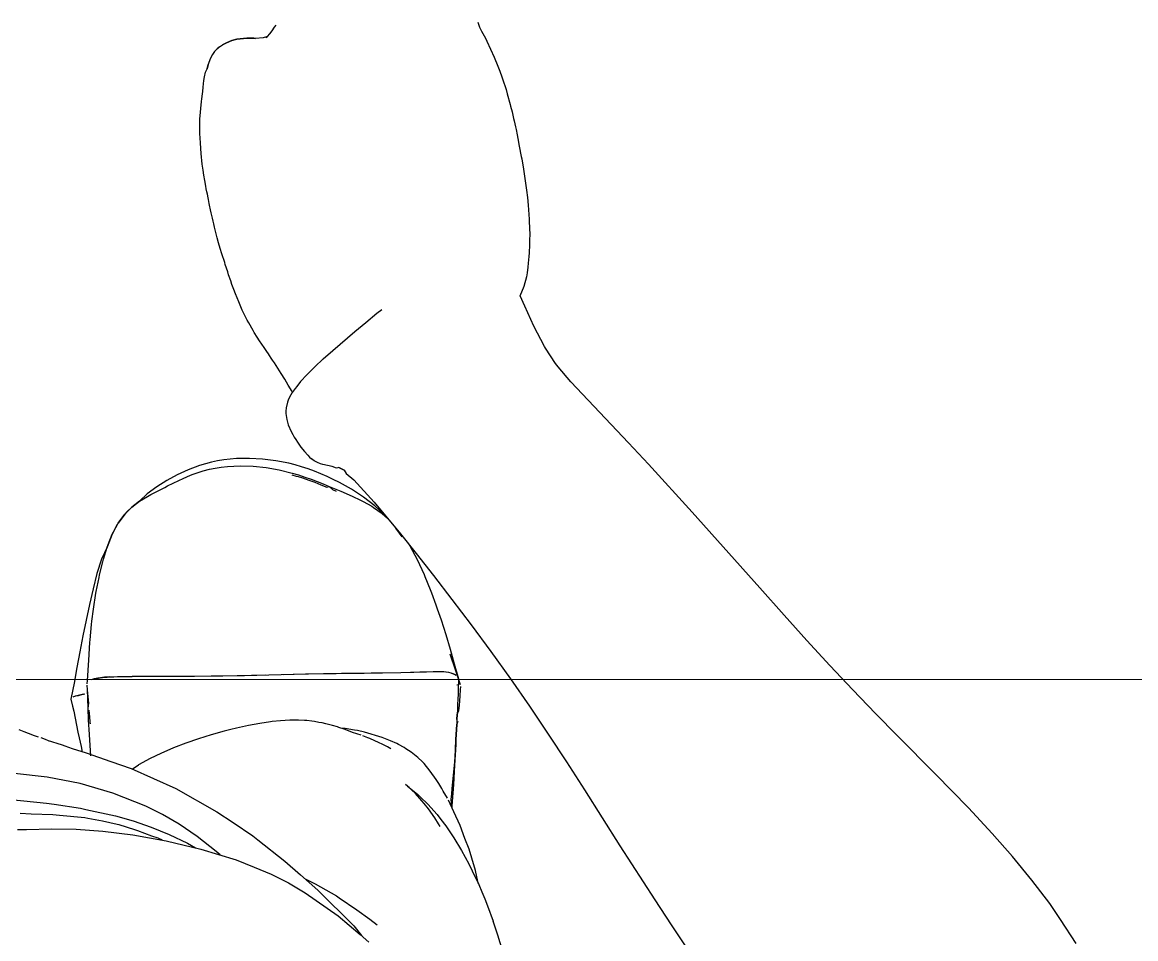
# Model space of a CAD drawing. Header units: millimetres. Extents: x -187347 to 135007, y -6415 to 292048.
# Drawn here: x -38613.4 to -38262.1, y 7973.3 to 8262.3 of the extents above; entities that cross this region are included whole.
import ezdxf

# ---------------------------------------------------------------- set-up
doc = ezdxf.new("R2010")
doc.units = ezdxf.units.MM
doc.header["$LTSCALE"] = 100
doc.linetypes.add('Z_LINE-CNTR', pattern=[17, 12, -2, 1, -2])
doc.layers.get('0').update_dxf_attribs({"lineweight": 18})
doc.layers.add('Layout Cabinplant', color=30, linetype='Continuous')
doc.layers.add('S-GRID', color=7, linetype='Continuous', lineweight=5)

# ---------------------------------------------------------------- blocks, each defined once
blk = doc.blocks.new('CP_Giblet area_New')
at = {"color": 0, "linetype": 'Continuous'}
for p, q in [((-2767.88, 674.58), (-2772.69, 681.8)), ((-2714.67, 682.73), (-2713.24, 677.89)), ((-2895.68, 680.43), (-2890.76, 672.9)), ((-2669.82, 677.65), (-2672.51, 680.01)), ((-2762.71, 666.7), (-2767.88, 674.58)), ((-2713.24, 677.89), (-2711.76, 673.42)), ((-2672.79, 672.8), (-2675.1, 674.55)), ((-2667.81, 674.95), (-2670.16, 677.95)), ((-2662.82, 671.73), (-2669.82, 677.65)), ((-2656.44, 663.64), (-2667.81, 674.95)), ((-2890.76, 672.9), (-2887.35, 667.83)), ((-2709.96, 668.64), (-2711.76, 673.42)), ((-2668.77, 669.83), (-2672.79, 672.8)), ((-2652.45, 664.46), (-2662.82, 671.73)), ((-2887.35, 667.83), (-2881.66, 660.49)), ((-2709.07, 666.38), (-2709.96, 668.64)), ((-2663.17, 666.07), (-2668.77, 669.83)), ((-2751.75, 649.67), (-2762.71, 666.7)), ((-2708.15, 664.14), (-2709.07, 666.38)), ((-2707.19, 661.91), (-2708.15, 664.14)), ((-2662.26, 665.49), (-2663.17, 666.07)), ((-2655.54, 661.67), (-2662.26, 665.49)), ((-2647.12, 661.36), (-2652.45, 664.46)), ((-2881.66, 660.49), (-2875.55, 653.03)), ((-2705.14, 657.53), (-2707.19, 661.91)), ((-2707.04, 661.6), (-2706.9, 660.93)), ((-2706.9, 660.93), (-2706.15, 657.5)), ((-2650.99, 658.8), (-2656.44, 663.64)), ((-2652.66, 660.21), (-2655.54, 661.67)), ((-2641.73, 658.62), (-2647.12, 661.36)), ((-2706.15, 657.5), (-2705.05, 653.54)), ((-2704.05, 655.38), (-2705.14, 657.53)), ((-2646.04, 654.52), (-2650.99, 658.8)), ((-2636.36, 656.4), (-2641.73, 658.62)), ((-2705.05, 653.54), (-2704.16, 650.78)), ((-2701.78, 651.2), (-2704.05, 655.38)), ((-2637.44, 647.74), (-2646.04, 654.52)), ((-2630.68, 654.13), (-2636.36, 656.4)), ((-2619.48, 650.71), (-2630.68, 654.13)), ((-2875.55, 653.03), (-2869.21, 645.76)), ((-2704.16, 650.78), (-2702.83, 647.36)), ((-2699.37, 647.19), (-2701.78, 651.2)), ((-2625.58, 652.57), (-2624.34, 651.45)), ((-2624.34, 651.45), (-2618.34, 646.7)), ((-2608.57, 648.12), (-2619.48, 650.71)), ((-2615.35, 648.89), (-2617.81, 650.31)), ((-2740.54, 632.03), (-2751.75, 649.67)), ((-2702.83, 647.36), (-2701.29, 643.22)), ((-2696.83, 643.4), (-2699.37, 647.19)), ((-2635.89, 646.56), (-2637.44, 647.74)), ((-2629.67, 642.32), (-2635.89, 646.56)), ((-2618.34, 646.7), (-2612.72, 642.87)), ((-2609.5, 646.07), (-2615.35, 648.89)), ((-2598.03, 646.24), (-2608.57, 648.12)), ((-2607.41, 647.91), (-2606.06, 647.31)), ((-2606.06, 647.31), (-2604.06, 646.64)), ((-2604.06, 646.64), (-2599.64, 644.92)), ((-2869.21, 645.76), (-2861.7, 637.7)), ((-2701.29, 643.22), (-2699.28, 638.96)), ((-2695.26, 641.33), (-2696.83, 643.4)), ((-2695.01, 643.57), (-2694.46, 642.72)), ((-2603.82, 643.76), (-2609.5, 646.07)), ((-2598.2, 641.83), (-2603.82, 643.76)), ((-2599.64, 644.92), (-2598.64, 644.64)), ((-2598.64, 644.64), (-2593.72, 643.06)), ((-2588.55, 645.05), (-2598.03, 646.24)), ((-2593.72, 643.06), (-2593.07, 642.94)), ((-2593.07, 642.94), (-2588.43, 641.92)), ((-2580.2, 644.47), (-2588.55, 645.05)), ((-2572.36, 644.34), (-2580.2, 644.47)), ((-2564.46, 644.49), (-2572.36, 644.34)), ((-2561.71, 644.58), (-2564.46, 644.49)), ((-2694.08, 639.83), (-2695.26, 641.33)), ((-2694.46, 642.72), (-2693.29, 640.83)), ((-2691.08, 636.51), (-2694.08, 639.83)), ((-2693.29, 640.83), (-2691.29, 638)), ((-2624.54, 638.92), (-2629.67, 642.32)), ((-2612.72, 642.87), (-2607.36, 639.77)), ((-2607.36, 639.77), (-2602.14, 637.22)), ((-2592.6, 640.22), (-2598.2, 641.83)), ((-2583.22, 638.17), (-2592.6, 640.22)), ((-2588.43, 641.92), (-2583.85, 641.01)), ((-2583.85, 641.01), (-2582.92, 640.81)), ((-2582.92, 640.81), (-2574.9, 640.09)), ((-2574.9, 640.09), (-2572.77, 639.88)), ((-2572.77, 639.88), (-2565.95, 639.65)), ((-2565.95, 639.65), (-2562.5, 639.49)), ((-2861.7, 637.7), (-2851.33, 627.1)), ((-2699.28, 638.96), (-2697.62, 635.25)), ((-2699.2, 630.37), (-2698.73, 637.09)), ((-2698.73, 637.09), (-2698.69, 637.6)), ((-2698.73, 637.09), (-2698.47, 635.02)), ((-2691.29, 638), (-2689.94, 636.32)), ((-2688.72, 634.22), (-2691.08, 636.51)), ((-2689.94, 636.32), (-2689.26, 635.44)), ((-2611.6, 631.64), (-2624.54, 638.92)), ((-2602.14, 637.22), (-2591.79, 633.12)), ((-2581.53, 637.79), (-2583.22, 638.17)), ((-2573.28, 636.58), (-2581.53, 637.79)), ((-2570.78, 636.18), (-2573.28, 636.58)), ((-2563.63, 635.48), (-2570.78, 636.18)), ((-2698.66, 633.3), (-2698.83, 631.56)), ((-2698.47, 635.02), (-2698.66, 633.3)), ((-2697.33, 634.67), (-2696.01, 632.39)), ((-2696.01, 632.39), (-2695.55, 631.56)), ((-2689.26, 635.44), (-2687.21, 633.17)), ((-2687.84, 633.41), (-2688.72, 634.22)), ((-2685.27, 631.3), (-2687.84, 633.41)), ((-2687.21, 633.17), (-2685.99, 632.03)), ((-2591.79, 633.12), (-2581.41, 630.07)), ((-2560.54, 635.15), (-2563.63, 635.48)), ((-2734.88, 623.22), (-2740.54, 632.03)), ((-2698.83, 631.56), (-2699.64, 623.15)), ((-2699.58, 624.24), (-2699.2, 630.37)), ((-2695.55, 631.56), (-2694.59, 630.05)), ((-2694.59, 630.05), (-2693.76, 628.71)), ((-2684.7, 630.83), (-2685.27, 631.3)), ((-2685.27, 631.3), (-2684.7, 630.83)), ((-2684.7, 630.83), (-2684.05, 630.31)), ((-2597.54, 625.34), (-2611.6, 631.64)), ((-2581.41, 630.07), (-2571.04, 628.01)), ((-2851.33, 627.1), (-2839.28, 614.98)), ((-2693.76, 628.71), (-2691.91, 626.1)), ((-2691.91, 626.1), (-2690, 623.76)), ((-2597.83, 625.47), (-2599.85, 624.16)), ((-2591.12, 623.05), (-2597.54, 625.34)), ((-2571.04, 628.01), (-2560.73, 626.9)), ((-2729.1, 614.42), (-2734.88, 623.22)), ((-2699.64, 623.15), (-2699.78, 621.49)), ((-2699.76, 620.99), (-2699.58, 624.24)), ((-2690, 623.76), (-2689.43, 623.17)), ((-2689.43, 623.17), (-2688.02, 621.83)), ((-2688.02, 621.83), (-2685.92, 620.17)), ((-2606.88, 620.56), (-2603.5, 622.18)), ((-2603.5, 622.18), (-2599.85, 624.16)), ((-2583.3, 620.35), (-2591.12, 623.05)), ((-2699.85, 619.38), (-2700.01, 616.17)), ((-2699.93, 617.77), (-2699.85, 619.38)), ((-2699.78, 621.49), (-2699.85, 619.38)), ((-2699.85, 619.38), (-2699.76, 620.99)), ((-2685.92, 620.17), (-2684.23, 619.07)), ((-2684.23, 619.07), (-2683.68, 618.71)), ((-2683.68, 618.71), (-2681.91, 617.76)), ((-2679.48, 619.08), (-2678.42, 618.45)), ((-2678.42, 618.45), (-2676.88, 617.73)), ((-2614.76, 617.33), (-2610.93, 618.81)), ((-2610.93, 618.81), (-2606.88, 620.56)), ((-2584.79, 621.31), (-2584.55, 618.01)), ((-2578.87, 619.02), (-2583.3, 620.35)), ((-2581.71, 618.32), (-2582.11, 620.16)), ((-2581.13, 615.64), (-2581.71, 618.32)), ((-2576.62, 618.18), (-2578.87, 619.02)), ((-2839.28, 614.98), (-2832.35, 607.93)), ((-2700.01, 616.17), (-2700.09, 614.58)), ((-2700.09, 614.58), (-2700.01, 616.17)), ((-2700.01, 616.17), (-2699.93, 617.77)), ((-2681.91, 617.76), (-2681.3, 617.43)), ((-2681.3, 617.43), (-2679.4, 616.57)), ((-2679.4, 616.57), (-2678.8, 616.31)), ((-2678.8, 616.31), (-2676.7, 615.52)), ((-2676.88, 617.73), (-2675.6, 617.07)), ((-2676.7, 615.52), (-2671.11, 613.85)), ((-2675.6, 617.07), (-2674.42, 616.59)), ((-2674.42, 616.59), (-2672.82, 615.85)), ((-2672.82, 615.85), (-2672.2, 615.63)), ((-2672.2, 615.63), (-2670.63, 614.97)), ((-2622.77, 614.7), (-2618.73, 615.96)), ((-2618.73, 615.96), (-2614.76, 617.33)), ((-2584.55, 618.01), (-2584.34, 614.62)), ((-2580.75, 613.79), (-2581.13, 615.64)), ((-2575.72, 617.87), (-2576.62, 618.18)), ((-2571.04, 616.34), (-2575.72, 617.87)), ((-2571.04, 616.34), (-2571.57, 616.53)), ((-2571.04, 616.34), (-2569.08, 615.67)), ((-2568.26, 615.38), (-2567.02, 614.96)), ((-2567.02, 614.96), (-2565.09, 614.25)), ((-2723.23, 605.67), (-2729.1, 614.42)), ((-2700.23, 611.4), (-2700.7, 610.36)), ((-2700.31, 609.81), (-2700.23, 611.4)), ((-2700.16, 612.98), (-2700.23, 611.4)), ((-2700.23, 611.4), (-2700.16, 612.98)), ((-2700.09, 614.58), (-2700.16, 612.98)), ((-2700.16, 612.98), (-2700.09, 614.58)), ((-2671.11, 613.85), (-2668.94, 613.36)), ((-2670.12, 614.79), (-2667.36, 613.96)), ((-2668.94, 613.36), (-2667.97, 613.17)), ((-2667.97, 613.17), (-2665.03, 612.71)), ((-2667.36, 613.96), (-2665.02, 612.94)), ((-2665.03, 612.71), (-2663.7, 612.55)), ((-2665.02, 612.94), (-2663.1, 612.38)), ((-2663.1, 612.38), (-2662.58, 612.18)), ((-2662.58, 612.18), (-2661.06, 611.78)), ((-2661.06, 611.78), (-2660.18, 611.49)), ((-2660.18, 611.49), (-2658.94, 611.22)), ((-2638.14, 611.07), (-2634.55, 611.73)), ((-2634.55, 611.73), (-2630.78, 612.55)), ((-2630.78, 612.55), (-2628.94, 613.01)), ((-2628.94, 613.01), (-2626.83, 613.55)), ((-2626.83, 613.55), (-2622.77, 614.7)), ((-2584.34, 614.62), (-2584.1, 609.95)), ((-2580.3, 611.6), (-2580.75, 613.79)), ((-2579.84, 609.41), (-2580.3, 611.6)), ((-2565.09, 614.25), (-2563.81, 613.72)), ((-2563.81, 613.72), (-2562.15, 613.09)), ((-2832.35, 607.93), (-2825.2, 600.52)), ((-2700.38, 608.23), (-2700.95, 607.05)), ((-2700.45, 606.65), (-2700.38, 608.23)), ((-2700.31, 609.81), (-2700.38, 608.23)), ((-2700.38, 608.23), (-2700.31, 609.81)), ((-2658.94, 611.22), (-2657.8, 610.92)), ((-2657.8, 610.92), (-2656.75, 610.75)), ((-2656.75, 610.75), (-2655.4, 610.49)), ((-2655.4, 610.49), (-2654.5, 610.39)), ((-2654.5, 610.39), (-2652.93, 610.19)), ((-2652.93, 610.19), (-2652.17, 610.16)), ((-2652.17, 610.16), (-2650.35, 610.05)), ((-2650.35, 610.05), (-2649.74, 610.06)), ((-2649.74, 610.06), (-2647.62, 610.06)), ((-2647.62, 610.06), (-2644.69, 610.22)), ((-2644.69, 610.22), (-2642.05, 610.49)), ((-2642.05, 610.49), (-2641.53, 610.55)), ((-2641.53, 610.55), (-2638.14, 611.07)), ((-2584.68, 611.18), (-2584.61, 610.54)), ((-2584.61, 610.54), (-2584.49, 609.02)), ((-2584.49, 609.02), (-2584.31, 606.86)), ((-2584.1, 609.95), (-2583.93, 606.28)), ((-2579.39, 607.23), (-2579.84, 609.41)), ((-2717.22, 596.99), (-2723.23, 605.67)), ((-2701.07, 605.47), (-2701.19, 603.9)), ((-2700.95, 607.05), (-2701.07, 605.47)), ((-2700.58, 603.41), (-2700.51, 605.06)), ((-2700.51, 605.06), (-2700.45, 606.65)), ((-2583.93, 606.28), (-2584.14, 604.72)), ((-2584.14, 604.72), (-2583.71, 600.51)), ((-2583.93, 606.28), (-2583.81, 603.18)), ((-2579.05, 605.61), (-2579.39, 607.23)), ((-2578.51, 603.43), (-2579.05, 605.61)), ((-2701.31, 602.33), (-2701.45, 600.45)), ((-2701.19, 603.9), (-2701.31, 602.33)), ((-2700.71, 600.45), (-2700.65, 601.86)), ((-2700.65, 601.86), (-2700.58, 603.41)), ((-2583.81, 603.18), (-2583.71, 600.51)), ((-2581.49, 602.11), (-2582.91, 601.73)), ((-2582.59, 601.84), (-2582.03, 601.99)), ((-2582.03, 601.99), (-2580.37, 602.35)), ((-2580.93, 602.23), (-2581.49, 602.11)), ((-2580.1, 602.42), (-2580.93, 602.23)), ((-2580.37, 602.35), (-2579.84, 602.49)), ((-2579.84, 602.49), (-2579.08, 602.77)), ((-2579.09, 600.35), (-2578.51, 603.47)), ((-2825.2, 600.52), (-2817.98, 592.85)), ((-2701.45, 600.45), (-2701.51, 599.42)), ((-2701.46, 598.91), (-2700.83, 597.02)), ((-2700.9, 598.91), (-2700.28, 599.06)), ((-2700.81, 597.33), (-2700.71, 600.45)), ((-2585.82, 597.06), (-2584.93, 597.37)), ((-2583.74, 597.54), (-2584.13, 591.12)), ((-2583.68, 598.58), (-2583.74, 597.54)), ((-2583.71, 600.51), (-2583.64, 598.99)), ((-2580.39, 593.45), (-2579.5, 598.41)), ((-2579.5, 598.41), (-2579.09, 600.35)), ((-2711.04, 588.39), (-2717.22, 596.99)), ((-2700.83, 597.02), (-2699.87, 594.15)), ((-2699.45, 592.29), (-2700.83, 597.02)), ((-2700.12, 595.97), (-2699.53, 595.61)), ((-2699.87, 594.15), (-2698.16, 589.26)), ((-2699.53, 595.61), (-2698.74, 595.29)), ((-2699.2, 595.46), (-2697.76, 595.05)), ((-2697.76, 595.05), (-2696.19, 594.84)), ((-2697.76, 595.05), (-2695.74, 594.81)), ((-2696.19, 594.84), (-2695.25, 594.79)), ((-2695.74, 594.81), (-2694.85, 594.78)), ((-2695.25, 594.79), (-2694.73, 594.78)), ((-2694.85, 594.78), (-2693.59, 594.78)), ((-2694.73, 594.78), (-2692.97, 594.8)), ((-2693.59, 594.78), (-2692.83, 594.8)), ((-2692.97, 594.8), (-2690.7, 594.87)), ((-2692.83, 594.8), (-2688.57, 594.94)), ((-2690.7, 594.87), (-2686.69, 595.01)), ((-2688.57, 594.94), (-2682.57, 595.12)), ((-2686.69, 595.01), (-2682.57, 595.12)), ((-2682.57, 595.12), (-2663.87, 595.35)), ((-2682.57, 595.12), (-2671.09, 595.28)), ((-2671.09, 595.28), (-2653.46, 595.52)), ((-2663.87, 595.35), (-2652.54, 595.54)), ((-2653.46, 595.52), (-2648.96, 595.62)), ((-2652.54, 595.54), (-2633.25, 596.02)), ((-2648.96, 595.62), (-2645.69, 595.7)), ((-2639.97, 595.86), (-2630.97, 596.07)), ((-2633.25, 596.02), (-2622.76, 596.21)), ((-2630.97, 596.07), (-2626.47, 596.16)), ((-2626.47, 596.16), (-2617.51, 596.24)), ((-2622.76, 596.21), (-2609.82, 596.26)), ((-2617.51, 596.24), (-2608.87, 596.25)), ((-2609.82, 596.26), (-2597.8, 596.26)), ((-2608.87, 596.25), (-2597.8, 596.26)), ((-2595.56, 596.28), (-2597.8, 596.26)), ((-2595.56, 596.28), (-2597.8, 596.26)), ((-2593.18, 596.33), (-2595.56, 596.28)), ((-2593.65, 596.32), (-2595.56, 596.28)), ((-2592.03, 596.36), (-2593.65, 596.32)), ((-2591.31, 596.39), (-2593.18, 596.33)), ((-2590.66, 596.43), (-2592.03, 596.36)), ((-2590, 596.47), (-2591.31, 596.39)), ((-2590.66, 596.43), (-2589.07, 596.54)), ((-2588.48, 596.59), (-2590, 596.47)), ((-2589.07, 596.54), (-2588.53, 596.59)), ((-2588.53, 596.59), (-2587.9, 596.66)), ((-2587.71, 596.69), (-2588.48, 596.59)), ((-2587.9, 596.66), (-2587, 596.8)), ((-2586.68, 596.86), (-2587.71, 596.69)), ((-2587, 596.8), (-2585.82, 597.06)), ((-2585.58, 597.13), (-2586.68, 596.86)), ((-2817.98, 592.85), (-2810.74, 584.97)), ((-2698.15, 587.71), (-2699.45, 592.29)), ((-2584.13, 591.12), (-2584.52, 585.53)), ((-2581.31, 588.48), (-2580.39, 593.45)), ((-2704.82, 579.99), (-2711.04, 588.39)), ((-2696.78, 583.08), (-2698.15, 587.71)), ((-2582.27, 583.5), (-2581.31, 588.48)), ((-2810.74, 584.97), (-2803.51, 576.94)), ((-2584.58, 584.69), (-2585.02, 579.9)), ((-2584.52, 585.53), (-2584.58, 584.69)), ((-2583.28, 578.51), (-2582.27, 583.5)), ((-2698.75, 571.95), (-2704.82, 579.99)), ((-2695.3, 578.4), (-2696.78, 583.08)), ((-2585.02, 579.9), (-2585.14, 578.84)), ((-2803.51, 576.94), (-2795.88, 568.36)), ((-2694.12, 574.92), (-2695.3, 578.4)), ((-2585.14, 578.84), (-2585.63, 575.03)), ((-2584.34, 573.52), (-2583.28, 578.51)), ((-2693.68, 573.66), (-2694.12, 574.92)), ((-2692.27, 569.85), (-2693.68, 573.66)), ((-2585.63, 575.03), (-2586.41, 570.04)), ((-2585.49, 568.58), (-2584.34, 573.52)), ((-2692.92, 564.38), (-2698.75, 571.95)), ((-2691.89, 568.85), (-2692.27, 569.85)), ((-2586.52, 569.48), (-2587.39, 565.01)), ((-2586.41, 570.04), (-2586.52, 569.48)), ((-2795.88, 568.36), (-2774.56, 544.47)), ((-2690.21, 564.74), (-2691.89, 568.85)), ((-2586.74, 563.79), (-2585.49, 568.58)), ((-2687.47, 557.45), (-2692.92, 564.38)), ((-2689.92, 564.06), (-2690.21, 564.74)), ((-2687.76, 559.41), (-2689.92, 564.06)), ((-2587.57, 564.23), (-2588.57, 560.11)), ((-2588.12, 559.25), (-2586.74, 563.79)), ((-2587.39, 565.01), (-2587.57, 564.23)), ((-2685.42, 555.06), (-2687.76, 559.41)), ((-2589.96, 555.5), (-2588.12, 559.25)), ((-2588.82, 559.24), (-2589.96, 555.5)), ((-2588.57, 560.11), (-2588.82, 559.24)), ((-2682.54, 551.28), (-2687.47, 557.45)), ((-2591.57, 551.36), (-2589.96, 555.5)), ((-2589.96, 555.5), (-2590.27, 554.68)), ((-2685.03, 554.45), (-2685.42, 555.06)), ((-2682.99, 552.2), (-2681.06, 549.5)), ((-2590.27, 554.68), (-2591.57, 551.36)), ((-2674.23, 541.28), (-2682.54, 551.28)), ((-2591.92, 550.69), (-2593.42, 547.87)), ((-2593.09, 548.37), (-2591.57, 551.36)), ((-2591.57, 551.36), (-2591.92, 550.69)), ((-2676.73, 544.87), (-2678.39, 546.31)), ((-2678.39, 546.31), (-2677.38, 545.17)), ((-2677.38, 545.17), (-2674.4, 542.44)), ((-2673.99, 542.94), (-2676.73, 544.87)), ((-2595.49, 545.07), (-2597.75, 542.84)), ((-2596.1, 544.47), (-2595.49, 545.07)), ((-2595.49, 545.07), (-2593.42, 547.87)), ((-2593.42, 547.87), (-2595.49, 545.07)), ((-2774.56, 544.47), (-2760.75, 529.32)), ((-2674.4, 542.44), (-2670.85, 539.67)), ((-2667.73, 534.22), (-2674.23, 541.28)), ((-2673.41, 542.6), (-2673.99, 542.94)), ((-2670.7, 541.08), (-2673.41, 542.6)), ((-2669.88, 540.68), (-2670.7, 541.08)), ((-2600.17, 541.03), (-2602.72, 539.48)), ((-2602.57, 538.65), (-2600.17, 541.03)), ((-2600.17, 541.03), (-2597.75, 542.84)), ((-2597.75, 542.84), (-2600.17, 541.03)), ((-2597.75, 542.84), (-2596.1, 544.47)), ((-2670.85, 539.67), (-2667.08, 537.19)), ((-2667.27, 539.44), (-2669.88, 540.68)), ((-2663.72, 537.87), (-2667.27, 539.44)), ((-2663.12, 537.64), (-2663.72, 537.87)), ((-2660.01, 536.33), (-2663.12, 537.64)), ((-2661.05, 537.35), (-2662.16, 537.85)), ((-2605.65, 537.92), (-2608.14, 536.64)), ((-2605.67, 536.45), (-2602.57, 538.65)), ((-2603.75, 538.92), (-2605.65, 537.92)), ((-2602.72, 539.48), (-2603.75, 538.92)), ((-2665.38, 532.22), (-2667.73, 534.22)), ((-2667.08, 537.19), (-2663.24, 535.05)), ((-2663.24, 535.05), (-2661.28, 534.1)), ((-2661.28, 534.1), (-2659.32, 533.19)), ((-2660.01, 536.33), (-2661.05, 537.35)), ((-2659.23, 536.55), (-2660.01, 536.33)), ((-2658.13, 535.56), (-2660.01, 536.33)), ((-2657.36, 535.78), (-2659.23, 536.55)), ((-2656.21, 534.81), (-2658.13, 535.56)), ((-2655.46, 535.04), (-2657.36, 535.78)), ((-2654.27, 534.08), (-2656.21, 534.81)), ((-2653.53, 534.33), (-2655.46, 535.04)), ((-2652.31, 533.38), (-2654.27, 534.08)), ((-2651.57, 533.67), (-2653.53, 534.33)), ((-2612.54, 534.43), (-2613.95, 533.79)), ((-2608.98, 536.19), (-2612.54, 534.43)), ((-2612.02, 532.7), (-2608.75, 534.5)), ((-2608.14, 536.64), (-2608.98, 536.19)), ((-2608.75, 534.5), (-2605.67, 536.45)), ((-2664.78, 531.22), (-2665.38, 532.22)), ((-2663.66, 530.66), (-2664.78, 531.22)), ((-2664.78, 531.22), (-2663.66, 530.66)), ((-2663.06, 530.35), (-2663.66, 530.66)), ((-2663.66, 530.66), (-2663.06, 530.35)), ((-2663.66, 530.66), (-2663.06, 530.35)), ((-2663.06, 530.35), (-2662.32, 530.58)), ((-2662.32, 530.58), (-2660.93, 530.01)), ((-2659.32, 533.19), (-2657.33, 532.34)), ((-2657.33, 532.34), (-2655.34, 531.55)), ((-2655.34, 531.55), (-2653.33, 530.83)), ((-2653.33, 530.83), (-2651.31, 530.17)), ((-2650.32, 532.73), (-2652.31, 533.38)), ((-2650.19, 533.24), (-2651.57, 533.67)), ((-2648.32, 532.12), (-2650.32, 532.73)), ((-2649.6, 533.07), (-2650.19, 533.24)), ((-2648.22, 532.68), (-2649.6, 533.07)), ((-2644.25, 531.09), (-2648.32, 532.12)), ((-2640.13, 530.36), (-2644.25, 531.09)), ((-2624.05, 530.56), (-2625.94, 530.27)), ((-2622.19, 530.93), (-2624.05, 530.56)), ((-2620.2, 531.46), (-2622.19, 530.93)), ((-2617.09, 532.5), (-2620.2, 531.46)), ((-2619.08, 529.75), (-2615.46, 531.1)), ((-2616.29, 532.81), (-2617.09, 532.5)), ((-2613.95, 533.79), (-2616.29, 532.81)), ((-2615.46, 531.1), (-2612.02, 532.7)), ((-2760.75, 529.32), (-2754.48, 522.54)), ((-2660.93, 530.01), (-2658.04, 529.44)), ((-2658.04, 529.44), (-2657.28, 529.17)), ((-2657.28, 529.17), (-2656.35, 528.78)), ((-2656.35, 528.78), (-2655.31, 528.3)), ((-2655.31, 528.3), (-2654.41, 527.65)), ((-2653.84, 527.13), (-2654.41, 527.65)), ((-2653.24, 526.45), (-2653.84, 527.13)), ((-2651.31, 530.17), (-2649.27, 529.57)), ((-2649.27, 529.57), (-2647.23, 529.05)), ((-2647.23, 529.05), (-2643.12, 528.22)), ((-2643.12, 528.22), (-2638.99, 527.69)), ((-2635.98, 529.94), (-2640.13, 530.36)), ((-2638.99, 527.69), (-2634.87, 527.48)), ((-2631.88, 529.84), (-2635.98, 529.94)), ((-2634.87, 527.48), (-2630.79, 527.57)), ((-2627.88, 530.05), (-2631.88, 529.84)), ((-2630.79, 527.57), (-2626.77, 527.98)), ((-2625.94, 530.27), (-2627.88, 530.05)), ((-2626.77, 527.98), (-2624.8, 528.3)), ((-2624.8, 528.3), (-2622.86, 528.7)), ((-2622.86, 528.7), (-2620.95, 529.19)), ((-2620.95, 529.19), (-2619.08, 529.75)), ((-2652.18, 525.27), (-2653.24, 526.45)), ((-2651.08, 523.91), (-2652.18, 525.27)), ((-2650.43, 523.02), (-2651.08, 523.91)), ((-2754.48, 522.54), (-2736.3, 503.33)), ((-2649.99, 522.4), (-2650.43, 523.02)), ((-2649.44, 521.53), (-2649.99, 522.4)), ((-2648.96, 520.75), (-2649.44, 521.53)), ((-2648.54, 519.99), (-2648.96, 520.75)), ((-2648.01, 519.01), (-2648.54, 519.99)), ((-2647.11, 516.9), (-2648.01, 519.01)), ((-2646.81, 516.02), (-2647.11, 516.9)), ((-2646.61, 515.26), (-2646.81, 516.02)), ((-2646.37, 513.35), (-2646.61, 515.26)), ((-2646.37, 512.57), (-2646.37, 513.35)), ((-2647.03, 509.16), (-2646.81, 509.81)), ((-2646.81, 509.81), (-2646.46, 511.52)), ((-2646.46, 511.52), (-2646.37, 512.57)), ((-2649.27, 505.45), (-2648.37, 506.74)), ((-2648.37, 506.74), (-2647.5, 508.19)), ((-2648.29, 506.45), (-2647.08, 504.35)), ((-2647.5, 508.19), (-2647.03, 509.16)), ((-2736.3, 503.33), (-2732.29, 498.57)), ((-2650.96, 503.21), (-2652.92, 501.13)), ((-2651.46, 502.76), (-2650.96, 503.21)), ((-2650.96, 503.21), (-2649.78, 504.81)), ((-2649.78, 504.81), (-2649.27, 505.45)), ((-2647.08, 504.35), (-2645.96, 502.52)), ((-2645.96, 502.52), (-2644.9, 500.74)), ((-2652.92, 501.13), (-2655.47, 498.63)), ((-2644.9, 500.74), (-2642.74, 497.39)), ((-2732.29, 498.57), (-2731.45, 497.6)), ((-2731.45, 497.6), (-2728.3, 492.71)), ((-2658.15, 496.14), (-2661.17, 493.44)), ((-2655.47, 498.63), (-2658.15, 496.14)), ((-2642.74, 497.39), (-2642.17, 496.55)), ((-2642.17, 496.55), (-2641.74, 495.89)), ((-2641.74, 495.89), (-2641.19, 495.09)), ((-2728.3, 492.71), (-2727.93, 492.16)), ((-2727.93, 492.16), (-2724.61, 485.77)), ((-2661.17, 493.44), (-2668.08, 487.46)), ((-2641.19, 495.09), (-2640.84, 494.54)), ((-2640.84, 494.54), (-2640.31, 493.77)), ((-2640.31, 493.77), (-2639.5, 492.57)), ((-2639.5, 492.57), (-2638, 490.37)), ((-2638, 490.37), (-2637.26, 489.26)), ((-2637.26, 489.26), (-2636.35, 487.74)), ((-2724.61, 485.77), (-2721.75, 479.51)), ((-2668.08, 487.46), (-2671.56, 484.62)), ((-2636.35, 487.74), (-2635.97, 487.13)), ((-2635.97, 487.13), (-2634.6, 484.7)), ((-2675.04, 481.72), (-2676.65, 480.52)), ((-2671.56, 484.62), (-2675.04, 481.72)), ((-2634.6, 484.7), (-2634.17, 483.92)), ((-2634.17, 483.92), (-2633.62, 482.84)), ((-2633.62, 482.84), (-2633.11, 481.8)), ((-2633.11, 481.8), (-2632.58, 480.7)), ((-2721.75, 479.51), (-2720.29, 476.22)), ((-2632.58, 480.7), (-2631.51, 478.11)), ((-2631.51, 478.11), (-2630.43, 475.56)), ((-2721.43, 473.29), (-2720.16, 476.37)), ((-2630.43, 475.56), (-2629.96, 474.25)), ((-2722.23, 470.26), (-2721.43, 473.29)), ((-2629.96, 474.25), (-2629.34, 472.65)), ((-2629.34, 472.65), (-2628.96, 471.47)), ((-2628.96, 471.47), (-2628.27, 469.56)), ((-2722.71, 467.14), (-2722.42, 468.98)), ((-2722.42, 468.98), (-2722.23, 470.26)), ((-2628.27, 469.56), (-2627.98, 468.62)), ((-2627.98, 468.62), (-2627.21, 466.34)), ((-2723.05, 462.66), (-2723, 463.8)), ((-2723, 463.8), (-2722.8, 465.91)), ((-2722.8, 465.91), (-2722.71, 467.14)), ((-2627.21, 466.34), (-2627.03, 465.7)), ((-2627.03, 465.7), (-2626.16, 463.02)), ((-2723.19, 460.16), (-2723.05, 462.66)), ((-2626.16, 463.02), (-2625.65, 461.32)), ((-2625.65, 461.32), (-2625.11, 459.5)), ((-2723.26, 456.24), (-2723.2, 459.19)), ((-2723.2, 459.19), (-2723.19, 460.16)), ((-2625.11, 459.5), (-2624.71, 457.93)), ((-2624.71, 457.93), (-2624.28, 456.24)), ((-2723.23, 455.51), (-2723.26, 456.24)), ((-2723.14, 452.07), (-2723.23, 455.51)), ((-2624.28, 456.24), (-2623.86, 454.54)), ((-2623.86, 454.54), (-2623.62, 453.54)), ((-2623.62, 453.54), (-2623.41, 452.66)), ((-2722.83, 447.63), (-2723.14, 452.07)), ((-2623.41, 452.66), (-2623.2, 451.78)), ((-2623.2, 451.78), (-2623, 450.9)), ((-2623, 450.9), (-2622.8, 450.01)), ((-2622.8, 450.01), (-2622.6, 449.13)), ((-2722.56, 445.19), (-2722.83, 447.63)), ((-2622.6, 449.13), (-2622.28, 447.62)), ((-2622.28, 447.62), (-2622.15, 447.08)), ((-2622.15, 447.08), (-2621.91, 445.89)), ((-2722.29, 442.87), (-2722.56, 445.19)), ((-2721.64, 438.44), (-2722.29, 442.87)), ((-2621.91, 445.89), (-2621.77, 445.27)), ((-2621.77, 445.27), (-2621.56, 444.17)), ((-2621.56, 444.17), (-2621.41, 443.48)), ((-2621.41, 443.48), (-2621.23, 442.45)), ((-2621.23, 442.45), (-2621.08, 441.69)), ((-2621.08, 441.69), (-2620.78, 439.85)), ((-2620.78, 439.85), (-2620.47, 438.15)), ((-2721.54, 437.72), (-2721.64, 438.44)), ((-2721.19, 435.58), (-2721.54, 437.72)), ((-2620.47, 438.15), (-2620.25, 436.55)), ((-2620.25, 436.55), (-2619.97, 434.69)), ((-2721.1, 435.01), (-2721.19, 435.58)), ((-2720.74, 433.03), (-2721.1, 435.01)), ((-2720.62, 432.24), (-2720.74, 433.03)), ((-2719.97, 429), (-2720.62, 432.24)), ((-2619.97, 434.69), (-2619.6, 431.31)), ((-2719.55, 426.62), (-2719.97, 429)), ((-2619.6, 431.31), (-2619.36, 428.1)), ((-2719.28, 425.42), (-2719.55, 426.62)), ((-2718.97, 423.82), (-2719.28, 425.42)), ((-2619.36, 428.1), (-2619.28, 426.45)), ((-2619.28, 426.45), (-2619.23, 425.11)), ((-2619.23, 425.11), (-2619.18, 423.3)), ((-2718.77, 422.98), (-2718.97, 423.82)), ((-2718.37, 421.07), (-2718.77, 422.98)), ((-2619.18, 422.42), (-2619.19, 420.48)), ((-2619.18, 423.3), (-2619.18, 422.42)), ((-2718.17, 420.28), (-2718.37, 421.07)), ((-2717.71, 418.24), (-2718.17, 420.28)), ((-2717.23, 416.38), (-2717.71, 418.24)), ((-2619.19, 420.48), (-2619.68, 414.99)), ((-2717.11, 415.84), (-2717.23, 416.38)), ((-2716.16, 412.53), (-2717.11, 415.84)), ((-2619.68, 414.99), (-2619.81, 414.07)), ((-2715.8, 411.13), (-2716.16, 412.53)), ((-2715.43, 409.94), (-2715.8, 411.13)), ((-2620.16, 411.76), (-2620.28, 410.47)), ((-2620.06, 412.54), (-2620.16, 411.76)), ((-2619.81, 414.07), (-2620.06, 412.54)), ((-2715.16, 409.04), (-2715.43, 409.94)), ((-2714.84, 408.11), (-2715.16, 409.04)), ((-2714.52, 407.13), (-2714.84, 408.11)), ((-2620.48, 408.35), (-2620.67, 407.15)), ((-2620.28, 410.47), (-2620.48, 408.35)), ((-2713.89, 405.4), (-2714.52, 407.13)), ((-2713.26, 403.8), (-2713.89, 405.4)), ((-2621.47, 404.63), (-2621.8, 403.25)), ((-2621.8, 403.25), (-2621.47, 404.63)), ((-2620.99, 405.71), (-2621.47, 404.63)), ((-2620.67, 407.15), (-2620.99, 405.71)), ((-2712.05, 400.95), (-2713.26, 403.8)), ((-2710.92, 398.41), (-2712.05, 400.95)), ((-2623.2, 400.11), (-2622.44, 401.5)), ((-2622.44, 401.5), (-2621.8, 403.25)), ((-2709.79, 395.94), (-2710.92, 398.41)), ((-2627.62, 396.39), (-2626.38, 397.03)), ((-2626.38, 397.03), (-2627.62, 396.39)), ((-2625.38, 397.67), (-2626.38, 397.03)), ((-2625.38, 397.67), (-2623.87, 399.22)), ((-2625.38, 397.67), (-2624.51, 398.42)), ((-2623.87, 399.22), (-2623.2, 400.11)), ((-2709.41, 395.13), (-2709.79, 395.94)), ((-2708.94, 394.21), (-2709.41, 395.13)), ((-2708.06, 392.75), (-2708.94, 394.21)), ((-2641.31, 393.63), (-2642.02, 392.61)), ((-2641.31, 393.63), (-2642.02, 392.61)), ((-2640.55, 394.49), (-2641.31, 393.63)), ((-2640.55, 394.49), (-2641.31, 393.63)), ((-2640.55, 394.49), (-2639.18, 394.9)), ((-2640.02, 394.78), (-2640.55, 394.49)), ((-2639.18, 394.9), (-2636.76, 395.06)), ((-2636.76, 395.06), (-2636.21, 395.02)), ((-2636.21, 395.02), (-2636.76, 395.06)), ((-2636.21, 395.02), (-2634.02, 394.95)), ((-2634.02, 394.95), (-2636.21, 395.02)), ((-2634.02, 394.95), (-2630.87, 395.3)), ((-2630.87, 395.3), (-2634.02, 394.95)), ((-2630.87, 395.3), (-2629.31, 395.73)), ((-2629.31, 395.73), (-2630.87, 395.3)), ((-2629.31, 395.73), (-2627.62, 396.39)), ((-2627.62, 396.39), (-2629.31, 395.73)), ((-2707.45, 391.46), (-2708.06, 392.75)), ((-2706.86, 389.96), (-2707.45, 391.46)), ((-2642.75, 391.5), (-2643.29, 390.83)), ((-2642.02, 392.61), (-2642.75, 391.5))]:
    blk.add_line(p, q, dxfattribs=at)

msp = doc.modelspace()

# ---------------------------------------------------------------- linework, layer by layer
at = {"layer": 'S-GRID', "color": 152, "linetype": 'Z_LINE-CNTR'}
msp.add_line((-89691.4, 8055), (-18063.96, 8055), dxfattribs=at)

# ---------------------------------------------------------------- block references
at = {"layer": 'Layout Cabinplant', "rotation": 180}
msp.add_blockref('CP_Giblet area_New', (-41176.61, 8652.23, 0), dxfattribs=at)

doc.saveas('drawing.dxf')
